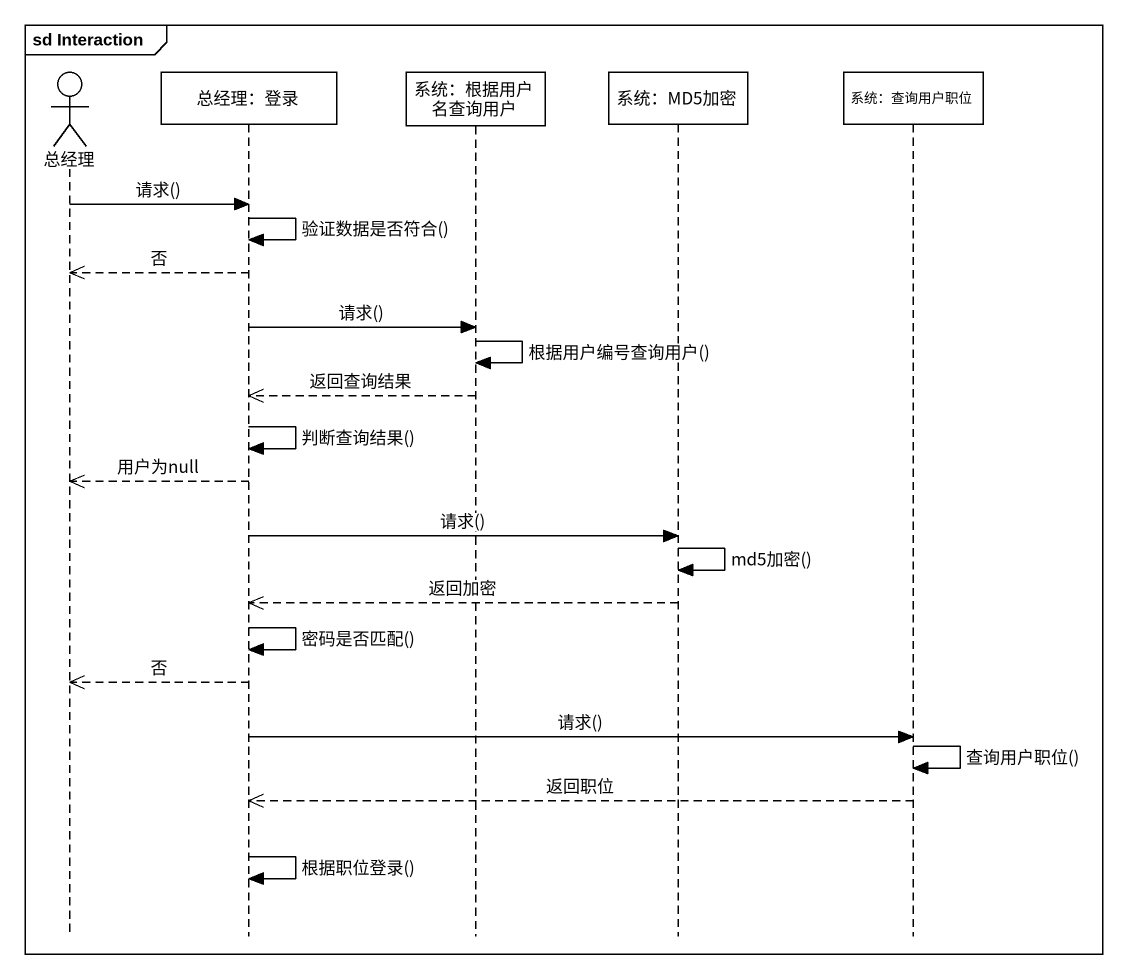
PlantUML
@startuml
mainframe sd Interaction
hide footbox
actor 总经理
participant "总经理：登录" as 总经理_登录
participant "系统：根据用户名查询用户" as 系统_根据用户名查询用户
participant "系统：MD5加密" as 系统_MD5加密
participant "系统：查询用户职位" as 系统_查询用户职位

总经理 -> 总经理_登录 : 请求()
总经理_登录 -> 总经理_登录 : 验证数据是否符合()
总经理_登录 -->> 总经理 : 否
总经理_登录 -> 系统_根据用户名查询用户 : 请求()
系统_根据用户名查询用户 -> 系统_根据用户名查询用户 : 根据用户编号查询用户()
系统_根据用户名查询用户 -->> 总经理_登录 : 返回查询结果
总经理_登录 -> 总经理_登录 : 判断查询结果()
总经理_登录 -->> 总经理 : 用户为null
总经理_登录 -> 系统_MD5加密 : 请求()
系统_MD5加密 -> 系统_MD5加密 : md5加密()
系统_MD5加密 -->> 总经理_登录 : 返回加密
总经理_登录 -> 总经理_登录 : 密码是否匹配()
总经理_登录 -->> 总经理 : 否
总经理_登录 -> 系统_查询用户职位 : 请求()
系统_查询用户职位 -> 系统_查询用户职位 : 查询用户职位()
系统_查询用户职位 -->> 总经理_登录 : 返回职位
总经理_登录 -> 总经理_登录 : 根据职位登录()
@enduml
